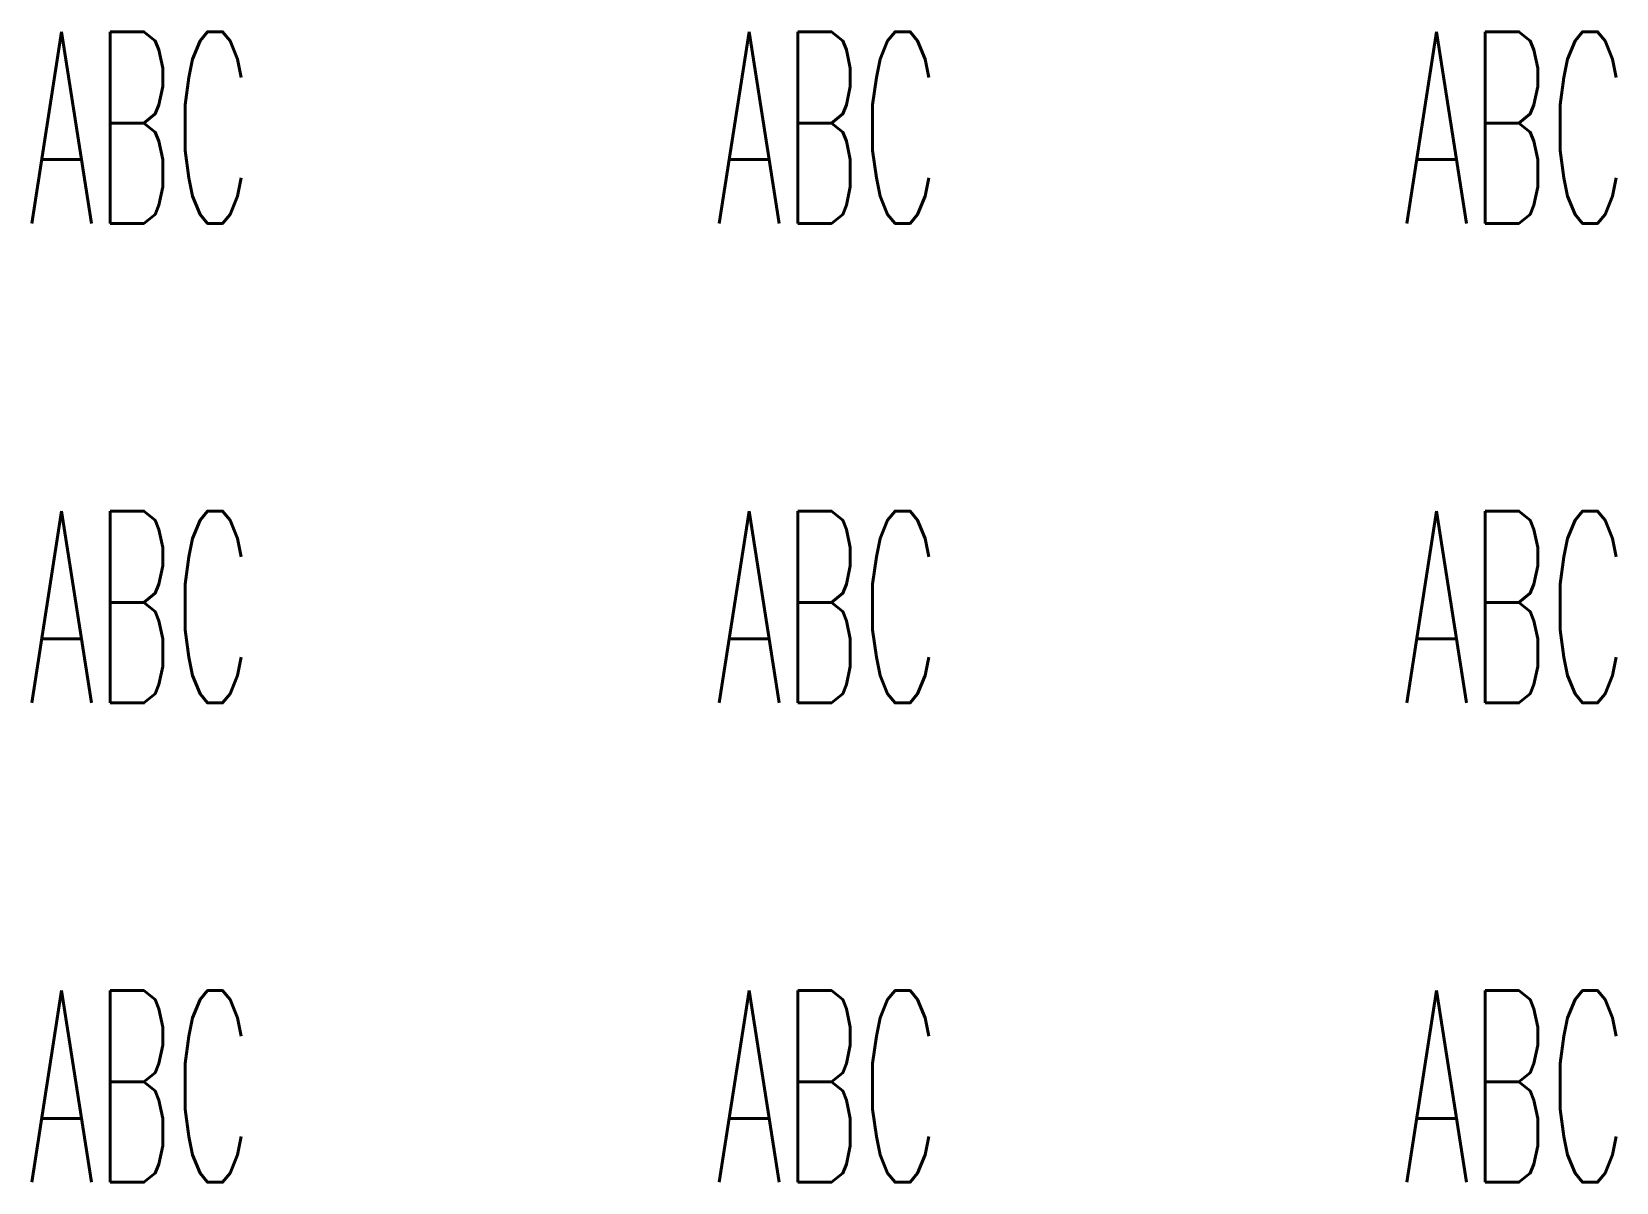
# Model space of a CAD drawing. Header units: millimetres. Extents: x -1.5 to 81.1, y -40 to 20.
import ezdxf

# ---------------------------------------------------------------- set-up
doc = ezdxf.new("R2010")
doc.units = ezdxf.units.MM
doc.layers.get('0').update_dxf_attribs({"lineweight": 25, "true_color": 0xffffff})
doc.styles.add('textstyle11', font='Standard', dxfattribs={"width": 0.5})
doc.styles.add('textstyle12', font='Standard', dxfattribs={"width": 0.5})
doc.styles.add('textstyle13', font='Standard', dxfattribs={"width": 0.5})
doc.styles.add('textstyle14', font='Standard', dxfattribs={"width": 0.5})
doc.styles.add('textstyle15', font='Standard', dxfattribs={"width": 0.5})
doc.styles.add('textstyle16', font='Standard', dxfattribs={"width": 0.5})
doc.styles.add('textstyle17', font='Standard', dxfattribs={"width": 0.5})
doc.styles.add('textstyle18', font='Standard', dxfattribs={"width": 0.5})
doc.styles.add('textstyle19', font='Standard', dxfattribs={"width": 0.5})

msp = doc.modelspace()

# ---------------------------------------------------------------- texts
at = {"char_height": 10}
for insert, attachment_point, style in [((10, 20), 3, 'textstyle11'), ((40, 20), 2, 'textstyle13'), ((70, 20), 1, 'textstyle17'), ((10, -10), 6, 'textstyle18'), ((40, -10), 5, 'textstyle14'), ((70, -10), 4, 'textstyle15'), ((10, -40), 9, 'textstyle19'), ((40, -40), 8, 'textstyle12'), ((70, -40), 7, 'textstyle16')]:
    msp.add_mtext('ABC', dxfattribs=dict(at, insert=insert, attachment_point=attachment_point, style=style))

doc.saveas('drawing.dxf')
